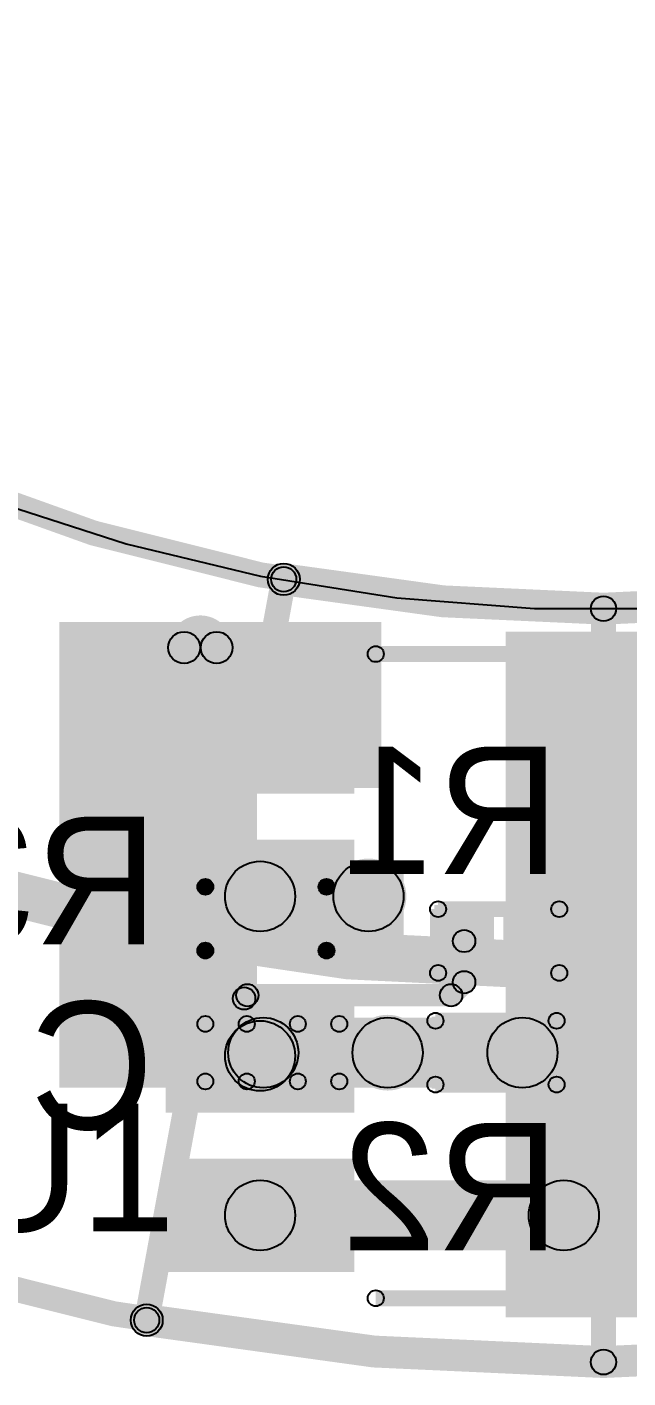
# Model space of a CAD drawing. Header units: millimetres. Extents: x -0.78 to 0.9, y -0.8 to 0.8.
# Drawn here: x -0.1661 to 0.0224, y -0.8 to -0.3764 of the extents above; entities that cross this region are included whole.
import ezdxf

# ---------------------------------------------------------------- set-up
doc = ezdxf.new("R2010")
doc.units = ezdxf.units.MM
doc.header["$MEASUREMENT"] = 0
for name, color, linetype in [('BottomLayer', 5, 'Continuous'), ('BottomOverlay', 54, 'Continuous'), ('BottomPaste', 16, 'Continuous'), ('BottomSolder', 6, 'Continuous'), ('Mechanical1', 6, 'Continuous'), ('Mechanical2', 216, 'Continuous'), ('MultiLayer', 9, 'Continuous'), ('TopLayer', 1, 'Continuous'), ('TopOverlay', 2, 'Continuous'), ('TopPaste', 8, 'Continuous'), ('TopSolder', 216, 'Continuous'), ('ViaHoleLayer', 16, 'Continuous')]:
    doc.layers.add(name, color=color, linetype=linetype)

# ---------------------------------------------------------------- blocks, each defined once
blk = doc.blocks.new('CAP_0201_B_3')
at = {"layer": 'BottomLayer'}
for points in [[(-0.01772, 0.00591), (-0.00591, 0.00591), (-0.00591, -0.00591), (-0.01772, -0.00591)], [(0.00591, 0.00591), (0.01772, 0.00591), (0.01772, -0.00591), (0.00591, -0.00591)]]:
    blk.add_hatch(color=5, dxfattribs=at).paths.add_polyline_path(points)
at = {"layer": 'BottomOverlay'}
h = blk.add_hatch(color=54, dxfattribs=at)
edge = h.paths.add_edge_path()
edge.add_arc((-0.021, 0.009), 0.0025, 0, 360)
h = blk.add_hatch(color=54, dxfattribs=at)
edge = h.paths.add_edge_path()
edge.add_arc((-0.021, 0.009), 0.0025, 0, 360)
for points in [[(-0.0185, -0.009), (-0.0235, -0.009), (-0.0235, 0.009), (-0.0185, 0.009)], [(-0.021, 0.0065), (-0.021, 0.0115), (-0.008, 0.0115), (-0.008, 0.0065)], [(0.008, 0.0065), (0.008, 0.0115), (0.021, 0.0115), (0.021, 0.0065)], [(0.0235, -0.009), (0.0185, -0.009), (0.0185, 0.009), (0.0235, 0.009)], [(-0.021, -0.0115), (-0.021, -0.0065), (-0.008, -0.0065), (-0.008, -0.0115)], [(0.008, -0.0115), (0.008, -0.0065), (0.021, -0.0065), (0.021, -0.0115)]]:
    blk.add_hatch(color=54, dxfattribs=at).paths.add_polyline_path(points)
h = blk.add_hatch(color=54, dxfattribs=at)
edge = h.paths.add_edge_path()
edge.add_arc((-0.008, 0.009), 0.0025, 0, 360)
h = blk.add_hatch(color=54, dxfattribs=at)
edge = h.paths.add_edge_path()
edge.add_arc((0.008, 0.009), 0.0025, 0, 360)
h = blk.add_hatch(color=54, dxfattribs=at)
edge = h.paths.add_edge_path()
edge.add_arc((0.021, 0.009), 0.0025, 0, 360)
h = blk.add_hatch(color=54, dxfattribs=at)
edge = h.paths.add_edge_path()
edge.add_arc((0.021, 0.009), 0.0025, 0, 360)
h = blk.add_hatch(color=54, dxfattribs=at)
edge = h.paths.add_edge_path()
edge.add_arc((-0.021, -0.009), 0.0025, 0, 360)
h = blk.add_hatch(color=54, dxfattribs=at)
edge = h.paths.add_edge_path()
edge.add_arc((-0.021, -0.009), 0.0025, 0, 360)
h = blk.add_hatch(color=54, dxfattribs=at)
edge = h.paths.add_edge_path()
edge.add_arc((-0.008, -0.009), 0.0025, 0, 360)
h = blk.add_hatch(color=54, dxfattribs=at)
edge = h.paths.add_edge_path()
edge.add_arc((0.008, -0.009), 0.0025, 0, 360)
h = blk.add_hatch(color=54, dxfattribs=at)
edge = h.paths.add_edge_path()
edge.add_arc((0.021, -0.009), 0.0025, 0, 360)
h = blk.add_hatch(color=54, dxfattribs=at)
edge = h.paths.add_edge_path()
edge.add_arc((0.021, -0.009), 0.0025, 0, 360)
at = {"layer": 'BottomPaste'}
for points in [[(-0.01772, 0.00591), (-0.00591, 0.00591), (-0.00591, -0.00591), (-0.01772, -0.00591)], [(0.00591, 0.00591), (0.01772, 0.00591), (0.01772, -0.00591), (0.00591, -0.00591)]]:
    blk.add_hatch(color=16, dxfattribs=at).paths.add_polyline_path(points)
at = {"layer": 'BottomSolder'}
for points in [[(-0.01988, 0.00807), (-0.00374, 0.00807), (-0.00374, -0.00807), (-0.01988, -0.00807)], [(0.00374, 0.00807), (0.01988, 0.00807), (0.01988, -0.00807), (0.00374, -0.00807)]]:
    blk.add_hatch(color=6, dxfattribs=at).paths.add_polyline_path(points)
at = {"layer": 'BottomOverlay'}
for centre in [(-0.021, 0.009), (-0.021, 0.009), (-0.008, 0.009), (0.008, 0.009), (0.021, 0.009), (0.021, 0.009), (-0.021, -0.009), (-0.021, -0.009), (-0.008, -0.009), (0.008, -0.009), (0.021, -0.009), (0.021, -0.009)]:
    blk.add_circle(centre, 0.0025, dxfattribs=at)
blk = doc.blocks.new('SOP_8_4')
at = {"layer": 'TopLayer'}
for points in [[(-0.13386, 0.08878), (-0.08268, 0.08878), (-0.08268, 0.06122), (-0.13386, 0.06122)], [(-0.13386, 0.03878), (-0.08268, 0.03878), (-0.08268, 0.01122), (-0.13386, 0.01122)], [(-0.13386, -0.01122), (-0.08268, -0.01122), (-0.08268, -0.03878), (-0.13386, -0.03878)], [(-0.13386, -0.06122), (-0.08268, -0.06122), (-0.08268, -0.08878), (-0.13386, -0.08878)]]:
    blk.add_hatch(color=1, dxfattribs=at).paths.add_polyline_path(points)
at = {"layer": 'TopOverlay'}
h = blk.add_hatch(color=2, dxfattribs=at)
edge = h.paths.add_edge_path()
edge.add_arc((-0.1321, 0.103), 0.005, 0, 360)
h = blk.add_hatch(color=2, dxfattribs=at)
edge = h.paths.add_edge_path()
edge.add_arc((-0.1219, 0.103), 0.005, 0, 360)
h = blk.add_hatch(color=2, dxfattribs=at)
edge = h.paths.add_edge_path()
edge.add_arc((-0.072, 0.101), 0.0025, 0, 360)
for points in [[(-0.072, 0.0985), (-0.072, 0.1035), (0.077, 0.1035), (0.077, 0.0985)], [(-0.072, -0.1035), (-0.072, -0.0985), (0.077, -0.0985), (0.077, -0.1035)]]:
    blk.add_hatch(color=2, dxfattribs=at).paths.add_polyline_path(points)
h = blk.add_hatch(color=2, dxfattribs=at)
edge = h.paths.add_edge_path()
edge.add_arc((-0.072, -0.101), 0.0025, 0, 360)
at = {"layer": 'TopPaste'}
for points in [[(-0.13386, 0.08878), (-0.08268, 0.08878), (-0.08268, 0.06122), (-0.13386, 0.06122)], [(-0.13386, 0.03878), (-0.08268, 0.03878), (-0.08268, 0.01122), (-0.13386, 0.01122)], [(-0.13386, -0.01122), (-0.08268, -0.01122), (-0.08268, -0.03878), (-0.13386, -0.03878)], [(-0.13386, -0.06122), (-0.08268, -0.06122), (-0.08268, -0.08878), (-0.13386, -0.08878)]]:
    blk.add_hatch(color=8, dxfattribs=at).paths.add_polyline_path(points)
at = {"layer": 'TopSolder'}
for points in [[(-0.13786, 0.09278), (-0.07868, 0.09278), (-0.07868, 0.05722), (-0.13786, 0.05722)], [(-0.13786, 0.04278), (-0.07868, 0.04278), (-0.07868, 0.00722), (-0.13786, 0.00722)], [(-0.13786, -0.00722), (-0.07868, -0.00722), (-0.07868, -0.04278), (-0.13786, -0.04278)], [(-0.13786, -0.05722), (-0.07868, -0.05722), (-0.07868, -0.09278), (-0.13786, -0.09278)]]:
    blk.add_hatch(color=216, dxfattribs=at).paths.add_polyline_path(points)
at = {"layer": 'TopOverlay', "const_width": 0.01}
blk.add_lwpolyline([(-0.1219, 0.103, 1), (-0.1321, 0.103, 1)], format="xyb", close=True, dxfattribs=at)
at = {"layer": 'TopOverlay'}
for centre, radius in [((-0.1321, 0.103), 0.005), ((-0.1219, 0.103), 0.005), ((-0.072, 0.101), 0.0025), ((-0.072, -0.101), 0.0025)]:
    blk.add_circle(centre, radius, dxfattribs=at)
blk = doc.blocks.new('R___0201_B_8')
at = {"layer": 'BottomLayer'}
for points in [[(-0.01614, 0.00728), (-0.00551, 0.00728), (-0.00551, -0.00728), (-0.01614, -0.00728)], [(0.00551, 0.00728), (0.01614, 0.00728), (0.01614, -0.00728), (0.00551, -0.00728)]]:
    blk.add_hatch(color=5, dxfattribs=at).paths.add_polyline_path(points)
at = {"layer": 'BottomOverlay'}
h = blk.add_hatch(color=54, dxfattribs=at)
edge = h.paths.add_edge_path()
edge.add_arc((-0.019, 0.01), 0.0025, 0, 360)
h = blk.add_hatch(color=54, dxfattribs=at)
edge = h.paths.add_edge_path()
edge.add_arc((-0.019, 0.01), 0.0025, 0, 360)
for points in [[(-0.0215, 0.01), (-0.0165, 0.01), (-0.0165, -0.01), (-0.0215, -0.01)], [(0.019, 0.0125), (0.019, 0.0075), (-0.019, 0.0075), (-0.019, 0.0125)], [(0.0165, 0.01), (0.0215, 0.01), (0.0215, -0.01), (0.0165, -0.01)], [(0.019, -0.0075), (0.019, -0.0125), (-0.019, -0.0125), (-0.019, -0.0075)]]:
    blk.add_hatch(color=54, dxfattribs=at).paths.add_polyline_path(points)
h = blk.add_hatch(color=54, dxfattribs=at)
edge = h.paths.add_edge_path()
edge.add_arc((0.019, 0.01), 0.0025, 0, 360)
h = blk.add_hatch(color=54, dxfattribs=at)
edge = h.paths.add_edge_path()
edge.add_arc((0.019, 0.01), 0.0025, 0, 360)
h = blk.add_hatch(color=54, dxfattribs=at)
edge = h.paths.add_edge_path()
edge.add_arc((-0.019, -0.01), 0.0025, 0, 360)
h = blk.add_hatch(color=54, dxfattribs=at)
edge = h.paths.add_edge_path()
edge.add_arc((-0.019, -0.01), 0.0025, 0, 360)
h = blk.add_hatch(color=54, dxfattribs=at)
edge = h.paths.add_edge_path()
edge.add_arc((0.019, -0.01), 0.0025, 0, 360)
h = blk.add_hatch(color=54, dxfattribs=at)
edge = h.paths.add_edge_path()
edge.add_arc((0.019, -0.01), 0.0025, 0, 360)
at = {"layer": 'BottomPaste'}
for points in [[(-0.01614, 0.00728), (-0.00551, 0.00728), (-0.00551, -0.00728), (-0.01614, -0.00728)], [(0.00551, 0.00728), (0.01614, 0.00728), (0.01614, -0.00728), (0.00551, -0.00728)]]:
    blk.add_hatch(color=16, dxfattribs=at).paths.add_polyline_path(points)
at = {"layer": 'BottomSolder'}
for points in [[(-0.02014, 0.01128), (-0.00151, 0.01128), (-0.00151, -0.01128), (-0.02014, -0.01128)], [(0.00151, 0.01128), (0.02014, 0.01128), (0.02014, -0.01128), (0.00151, -0.01128)]]:
    blk.add_hatch(color=6, dxfattribs=at).paths.add_polyline_path(points)
at = {"layer": 'BottomOverlay'}
for centre in [(-0.019, 0.01), (-0.019, 0.01), (0.019, 0.01), (0.019, 0.01), (-0.019, -0.01), (-0.019, -0.01), (0.019, -0.01), (0.019, -0.01)]:
    blk.add_circle(centre, 0.0025, dxfattribs=at)
blk = doc.blocks.new('R___0201_B_9')
at = {"layer": 'BottomLayer'}
for points in [[(-0.01614, 0.00728), (-0.00551, 0.00728), (-0.00551, -0.00728), (-0.01614, -0.00728)], [(0.00551, 0.00728), (0.01614, 0.00728), (0.01614, -0.00728), (0.00551, -0.00728)]]:
    blk.add_hatch(color=5, dxfattribs=at).paths.add_polyline_path(points)
at = {"layer": 'BottomOverlay'}
h = blk.add_hatch(color=54, dxfattribs=at)
edge = h.paths.add_edge_path()
edge.add_arc((-0.019, 0.01), 0.0025, 0, 360)
h = blk.add_hatch(color=54, dxfattribs=at)
edge = h.paths.add_edge_path()
edge.add_arc((-0.019, 0.01), 0.0025, 0, 360)
for points in [[(-0.0215, 0.01), (-0.0165, 0.01), (-0.0165, -0.01), (-0.0215, -0.01)], [(-0.019, 0.0075), (-0.019, 0.0125), (0.019, 0.0125), (0.019, 0.0075)], [(0.0165, 0.01), (0.0215, 0.01), (0.0215, -0.01), (0.0165, -0.01)], [(-0.019, -0.0125), (-0.019, -0.0075), (0.019, -0.0075), (0.019, -0.0125)]]:
    blk.add_hatch(color=54, dxfattribs=at).paths.add_polyline_path(points)
h = blk.add_hatch(color=54, dxfattribs=at)
edge = h.paths.add_edge_path()
edge.add_arc((0.019, 0.01), 0.0025, 0, 360)
h = blk.add_hatch(color=54, dxfattribs=at)
edge = h.paths.add_edge_path()
edge.add_arc((0.019, 0.01), 0.0025, 0, 360)
h = blk.add_hatch(color=54, dxfattribs=at)
edge = h.paths.add_edge_path()
edge.add_arc((-0.019, -0.01), 0.0025, 0, 360)
h = blk.add_hatch(color=54, dxfattribs=at)
edge = h.paths.add_edge_path()
edge.add_arc((-0.019, -0.01), 0.0025, 0, 360)
h = blk.add_hatch(color=54, dxfattribs=at)
edge = h.paths.add_edge_path()
edge.add_arc((0.019, -0.01), 0.0025, 0, 360)
h = blk.add_hatch(color=54, dxfattribs=at)
edge = h.paths.add_edge_path()
edge.add_arc((0.019, -0.01), 0.0025, 0, 360)
at = {"layer": 'BottomPaste'}
for points in [[(-0.01614, 0.00728), (-0.00551, 0.00728), (-0.00551, -0.00728), (-0.01614, -0.00728)], [(0.00551, 0.00728), (0.01614, 0.00728), (0.01614, -0.00728), (0.00551, -0.00728)]]:
    blk.add_hatch(color=16, dxfattribs=at).paths.add_polyline_path(points)
at = {"layer": 'BottomSolder'}
for points in [[(-0.02014, 0.01128), (-0.00151, 0.01128), (-0.00151, -0.01128), (-0.02014, -0.01128)], [(0.00151, 0.01128), (0.02014, 0.01128), (0.02014, -0.01128), (0.00151, -0.01128)]]:
    blk.add_hatch(color=6, dxfattribs=at).paths.add_polyline_path(points)
at = {"layer": 'BottomOverlay'}
for centre in [(-0.019, 0.01), (-0.019, 0.01), (0.019, 0.01), (0.019, 0.01), (-0.019, -0.01), (-0.019, -0.01), (0.019, -0.01), (0.019, -0.01)]:
    blk.add_circle(centre, 0.0025, dxfattribs=at)
blk = doc.blocks.new('R___0201_B_10')
at = {"layer": 'BottomLayer'}
for points in [[(-0.01614, 0.00728), (-0.00551, 0.00728), (-0.00551, -0.00728), (-0.01614, -0.00728)], [(0.00551, 0.00728), (0.01614, 0.00728), (0.01614, -0.00728), (0.00551, -0.00728)]]:
    blk.add_hatch(color=5, dxfattribs=at).paths.add_polyline_path(points)
at = {"layer": 'BottomOverlay'}
h = blk.add_hatch(color=54, dxfattribs=at)
edge = h.paths.add_edge_path()
edge.add_arc((-0.019, 0.01), 0.0025, 0, 360)
h = blk.add_hatch(color=54, dxfattribs=at)
edge = h.paths.add_edge_path()
edge.add_arc((-0.019, 0.01), 0.0025, 0, 360)
for points in [[(-0.0165, -0.01), (-0.0215, -0.01), (-0.0215, 0.01), (-0.0165, 0.01)], [(-0.019, 0.0075), (-0.019, 0.0125), (0.019, 0.0125), (0.019, 0.0075)], [(0.0215, -0.01), (0.0165, -0.01), (0.0165, 0.01), (0.0215, 0.01)], [(-0.019, -0.0125), (-0.019, -0.0075), (0.019, -0.0075), (0.019, -0.0125)]]:
    blk.add_hatch(color=54, dxfattribs=at).paths.add_polyline_path(points)
h = blk.add_hatch(color=54, dxfattribs=at)
edge = h.paths.add_edge_path()
edge.add_arc((0.019, 0.01), 0.0025, 0, 360)
h = blk.add_hatch(color=54, dxfattribs=at)
edge = h.paths.add_edge_path()
edge.add_arc((0.019, 0.01), 0.0025, 0, 360)
h = blk.add_hatch(color=54, dxfattribs=at)
edge = h.paths.add_edge_path()
edge.add_arc((-0.019, -0.01), 0.0025, 0, 360)
h = blk.add_hatch(color=54, dxfattribs=at)
edge = h.paths.add_edge_path()
edge.add_arc((-0.019, -0.01), 0.0025, 0, 360)
h = blk.add_hatch(color=54, dxfattribs=at)
edge = h.paths.add_edge_path()
edge.add_arc((0.019, -0.01), 0.0025, 0, 360)
h = blk.add_hatch(color=54, dxfattribs=at)
edge = h.paths.add_edge_path()
edge.add_arc((0.019, -0.01), 0.0025, 0, 360)
at = {"layer": 'BottomPaste'}
for points in [[(-0.01614, 0.00728), (-0.00551, 0.00728), (-0.00551, -0.00728), (-0.01614, -0.00728)], [(0.00551, 0.00728), (0.01614, 0.00728), (0.01614, -0.00728), (0.00551, -0.00728)]]:
    blk.add_hatch(color=16, dxfattribs=at).paths.add_polyline_path(points)
at = {"layer": 'BottomSolder'}
for points in [[(-0.02014, 0.01128), (-0.00151, 0.01128), (-0.00151, -0.01128), (-0.02014, -0.01128)], [(0.00151, 0.01128), (0.02014, 0.01128), (0.02014, -0.01128), (0.00151, -0.01128)]]:
    blk.add_hatch(color=6, dxfattribs=at).paths.add_polyline_path(points)
at = {"layer": 'BottomOverlay'}
for centre in [(-0.019, 0.01), (-0.019, 0.01), (0.019, 0.01), (0.019, 0.01), (-0.019, -0.01), (-0.019, -0.01), (0.019, -0.01), (0.019, -0.01)]:
    blk.add_circle(centre, 0.0025, dxfattribs=at)

msp = doc.modelspace()

# ---------------------------------------------------------------- hatches: boundary and pattern name
at = {"layer": 'BottomLayer'}
for points in [[(-0.156, -0.709), (-0.094, -0.709), (-0.094, -0.563), (-0.156, -0.563)], [(-0.016, -0.781), (0.145, -0.781), (0.145, -0.566), (-0.016, -0.566)], [(-0.087, -0.665), (-0.048, -0.665), (-0.048, -0.642), (-0.087, -0.642)], [(-0.0255, -0.6759), (-0.0325, -0.6759), (-0.0325, -0.663), (-0.0255, -0.663)], [(-0.03063, -0.68247), (-0.03558, -0.67753), (-0.03147, -0.67342), (-0.02653, -0.67837)], [(-0.09553, -0.68347), (-0.10047, -0.67853), (-0.09947, -0.67753), (-0.09453, -0.68247)], [(-0.097, -0.6835), (-0.097, -0.6765), (-0.0331, -0.6765), (-0.0331, -0.6835)], [(-0.085, -0.709), (-0.023, -0.709), (-0.023, -0.69), (-0.085, -0.69)]]:
    msp.add_hatch(color=5, dxfattribs=at).paths.add_polyline_path(points)
h = msp.add_hatch(color=5, dxfattribs=at)
edge = h.paths.add_edge_path()
edge.add_arc((-0.135, -0.603), 0.00787, 0, 360)
h = msp.add_hatch(color=5, dxfattribs=at)
edge = h.paths.add_edge_path()
edge.add_arc((-0.059, -0.649), 0.00787, 0, 360)
h = msp.add_hatch(color=5, dxfattribs=at)
edge = h.paths.add_edge_path()
edge.add_arc((-0.029, -0.663), 0.0035, 0, 360)
h = msp.add_hatch(color=5, dxfattribs=at)
edge = h.paths.add_edge_path()
edge.add_arc((-0.029, -0.6759), 0.0035, 0, 360)
h = msp.add_hatch(color=5, dxfattribs=at)
edge = h.paths.add_edge_path()
edge.add_arc((-0.029, -0.6759), 0.0035, 0, 360)
h = msp.add_hatch(color=5, dxfattribs=at)
edge = h.paths.add_edge_path()
edge.add_arc((-0.098, -0.681), 0.0035, 0, 360)
h = msp.add_hatch(color=5, dxfattribs=at)
edge = h.paths.add_edge_path()
edge.add_arc((-0.097, -0.68), 0.0035, 0, 360)
h = msp.add_hatch(color=5, dxfattribs=at)
edge = h.paths.add_edge_path()
edge.add_arc((-0.097, -0.68), 0.0035, 0, 360)
h = msp.add_hatch(color=5, dxfattribs=at)
edge = h.paths.add_edge_path()
edge.add_arc((-0.0331, -0.68), 0.0035, 0, 360)
h = msp.add_hatch(color=5, dxfattribs=at)
edge = h.paths.add_edge_path()
edge.add_arc((-0.0331, -0.68), 0.0035, 0, 360)
h = msp.add_hatch(color=5, dxfattribs=at)
edge = h.paths.add_edge_path()
edge.add_arc((-0.053, -0.698), 0.00787, 0, 360)
at = {"layer": 'BottomSolder'}
h = msp.add_hatch(color=6, dxfattribs=at)
edge = h.paths.add_edge_path()
edge.add_arc((-0.135, -0.603), 0.01187, 0, 360)
h = msp.add_hatch(color=6, dxfattribs=at)
edge = h.paths.add_edge_path()
edge.add_arc((-0.059, -0.649), 0.01187, 0, 360)
h = msp.add_hatch(color=6, dxfattribs=at)
edge = h.paths.add_edge_path()
edge.add_arc((-0.053, -0.698), 0.01187, 0, 360)
at = {"layer": 'Mechanical1'}
h = msp.add_hatch(color=6, dxfattribs=at)
edge = h.paths.add_edge_path()
edge.add_arc((-0.08558, -0.54958), 0.005, 0, 360)
h = msp.add_hatch(color=6, dxfattribs=at)
edge = h.paths.add_edge_path()
edge.add_arc((-0.08558, -0.54958), 0.00394, 0, 360)
h = msp.add_hatch(color=6, dxfattribs=at)
edge = h.paths.add_edge_path()
edge.add_arc((-0.08558, -0.54958), 0.00394, 0, 360)
for points in [[(-0.12469, -0.78257), (-0.13244, -0.78114), (-0.08945, -0.54886), (-0.08171, -0.55029)], [(-0.12469, -0.78257), (-0.13244, -0.78114), (-0.08945, -0.54886), (-0.08171, -0.55029)], [(0.01865, -0.795), (0.01077, -0.795), (0.01077, -0.55878), (0.01865, -0.55878)], [(0.01865, -0.795), (0.01077, -0.795), (0.01077, -0.55878), (0.01865, -0.55878)]]:
    msp.add_hatch(color=6, dxfattribs=at).paths.add_polyline_path(points)
h = msp.add_hatch(color=6, dxfattribs=at)
edge = h.paths.add_edge_path()
edge.add_arc((0.01471, -0.55878), 0.00394, 0, 360)
h = msp.add_hatch(color=6, dxfattribs=at)
edge = h.paths.add_edge_path()
edge.add_arc((0.01471, -0.55878), 0.00394, 0, 360)
h = msp.add_hatch(color=6, dxfattribs=at)
edge = h.paths.add_edge_path()
edge.add_arc((-0.12856, -0.78186), 0.005, 0, 360)
h = msp.add_hatch(color=6, dxfattribs=at)
edge = h.paths.add_edge_path()
edge.add_arc((-0.12856, -0.78186), 0.00394, 0, 360)
h = msp.add_hatch(color=6, dxfattribs=at)
edge = h.paths.add_edge_path()
edge.add_arc((-0.12856, -0.78186), 0.00394, 0, 360)
h = msp.add_hatch(color=6, dxfattribs=at)
edge = h.paths.add_edge_path()
edge.add_arc((0.01471, -0.795), 0.00394, 0, 360)
h = msp.add_hatch(color=6, dxfattribs=at)
edge = h.paths.add_edge_path()
edge.add_arc((0.01471, -0.795), 0.00394, 0, 360)
at = {"layer": 'TopLayer'}
for points in [[(-0.143, -0.615), (-0.055, -0.615), (-0.055, -0.563), (-0.143, -0.563)], [(-0.093, -0.66), (-0.093, -0.638), (-0.059, -0.638), (-0.059, -0.66)], [(-0.10078, -0.65678), (-0.08522, -0.64122), (-0.08522, -0.64122), (-0.10078, -0.65678)], [(-0.00295, -0.70578), (-0.01851, -0.69022), (0.03049, -0.64122), (0.04605, -0.65678)], [(-0.08522, -0.70678), (-0.10078, -0.69122), (-0.09978, -0.69022), (-0.08422, -0.70578)], [(-0.092, -0.709), (-0.092, -0.687), (-0.053, -0.687), (-0.053, -0.709)], [(-0.053, -0.709), (-0.053, -0.687), (-0.01073, -0.687), (-0.01073, -0.709)], [(0.01005, -0.75678), (-0.00551, -0.74122), (0.04449, -0.69122), (0.06005, -0.70678)], [(-0.093, -0.76), (-0.093, -0.738), (0.00227, -0.738), (0.00227, -0.76)]]:
    msp.add_hatch(color=1, dxfattribs=at).paths.add_polyline_path(points)
h = msp.add_hatch(color=1, dxfattribs=at)
edge = h.paths.add_edge_path()
edge.add_arc((-0.135, -0.603), 0.00787, 0, 360)
h = msp.add_hatch(color=1, dxfattribs=at)
edge = h.paths.add_edge_path()
edge.add_arc((-0.093, -0.649), 0.011, 0, 360)
h = msp.add_hatch(color=1, dxfattribs=at)
edge = h.paths.add_edge_path()
edge.add_arc((-0.093, -0.649), 0.011, 0, 360)
h = msp.add_hatch(color=1, dxfattribs=at)
edge = h.paths.add_edge_path()
edge.add_arc((-0.093, -0.649), 0.011, 0, 360)
h = msp.add_hatch(color=1, dxfattribs=at)
edge = h.paths.add_edge_path()
edge.add_arc((-0.059, -0.649), 0.011, 0, 360)
h = msp.add_hatch(color=1, dxfattribs=at)
edge = h.paths.add_edge_path()
edge.add_arc((-0.059, -0.649), 0.00787, 0, 360)
h = msp.add_hatch(color=1, dxfattribs=at)
edge = h.paths.add_edge_path()
edge.add_arc((-0.093, -0.699), 0.011, 0, 360)
h = msp.add_hatch(color=1, dxfattribs=at)
edge = h.paths.add_edge_path()
edge.add_arc((-0.092, -0.698), 0.011, 0, 360)
h = msp.add_hatch(color=1, dxfattribs=at)
edge = h.paths.add_edge_path()
edge.add_arc((-0.092, -0.698), 0.011, 0, 360)
h = msp.add_hatch(color=1, dxfattribs=at)
edge = h.paths.add_edge_path()
edge.add_arc((-0.053, -0.698), 0.011, 0, 360)
h = msp.add_hatch(color=1, dxfattribs=at)
edge = h.paths.add_edge_path()
edge.add_arc((-0.053, -0.698), 0.011, 0, 360)
h = msp.add_hatch(color=1, dxfattribs=at)
edge = h.paths.add_edge_path()
edge.add_arc((-0.053, -0.698), 0.00787, 0, 360)
h = msp.add_hatch(color=1, dxfattribs=at)
edge = h.paths.add_edge_path()
edge.add_arc((-0.01073, -0.698), 0.011, 0, 360)
h = msp.add_hatch(color=1, dxfattribs=at)
edge = h.paths.add_edge_path()
edge.add_arc((-0.01073, -0.698), 0.011, 0, 360)
h = msp.add_hatch(color=1, dxfattribs=at)
edge = h.paths.add_edge_path()
edge.add_arc((-0.093, -0.749), 0.011, 0, 360)
h = msp.add_hatch(color=1, dxfattribs=at)
edge = h.paths.add_edge_path()
edge.add_arc((0.00227, -0.749), 0.011, 0, 360)
h = msp.add_hatch(color=1, dxfattribs=at)
edge = h.paths.add_edge_path()
edge.add_arc((0.00227, -0.749), 0.011, 0, 360)
at = {"layer": 'TopSolder'}
h = msp.add_hatch(color=216, dxfattribs=at)
edge = h.paths.add_edge_path()
edge.add_arc((-0.135, -0.603), 0.01187, 0, 360)
h = msp.add_hatch(color=216, dxfattribs=at)
edge = h.paths.add_edge_path()
edge.add_arc((-0.059, -0.649), 0.01187, 0, 360)
h = msp.add_hatch(color=216, dxfattribs=at)
edge = h.paths.add_edge_path()
edge.add_arc((-0.053, -0.698), 0.01187, 0, 360)
at = {"layer": 'ViaHoleLayer'}
h = msp.add_hatch(color=16, dxfattribs=at)
edge = h.paths.add_edge_path()
edge.add_arc((-0.135, -0.603), 0.00394, 0, 360)
h = msp.add_hatch(color=16, dxfattribs=at)
edge = h.paths.add_edge_path()
edge.add_arc((-0.059, -0.649), 0.00394, 0, 360)
h = msp.add_hatch(color=16, dxfattribs=at)
edge = h.paths.add_edge_path()
edge.add_arc((-0.053, -0.698), 0.00394, 0, 360)

# ---------------------------------------------------------------- linework, layer by layer
at = {"layer": 'BottomLayer'}
for centre in [(-0.029, -0.663), (-0.029, -0.6759), (-0.029, -0.6759), (-0.098, -0.681), (-0.097, -0.68), (-0.097, -0.68), (-0.0331, -0.68), (-0.0331, -0.68)]:
    msp.add_circle(centre, 0.0035, dxfattribs=at)
at = {"layer": 'Mechanical1', "const_width": 0.00787}
for points in [[(0.66729, 0.002, 1), (-0.67129, 0.002, 1)], [(0.66929, -0.005, 1), (-0.66929, -0.005, 1)]]:
    msp.add_lwpolyline(points, format="xyb", close=True, dxfattribs=at)
at = {"layer": 'Mechanical1', "const_width": 0.01}
for points in [[(0.115, -0.54958, -0.091744), (-0.08558, -0.54958)], [(0.15798, -0.78186, -0.091745), (-0.12856, -0.78186)]]:
    msp.add_lwpolyline(points, format="xyb", dxfattribs=at)
at = {"layer": 'Mechanical1'}
for centre, radius in [((-0.08558, -0.54958), 0.005), ((-0.08558, -0.54958), 0.00394), ((-0.08558, -0.54958), 0.00394), ((0.01471, -0.55878), 0.00394), ((0.01471, -0.55878), 0.00394), ((-0.12856, -0.78186), 0.005), ((-0.12856, -0.78186), 0.00394), ((-0.12856, -0.78186), 0.00394), ((0.01471, -0.795), 0.00394), ((0.01471, -0.795), 0.00394)]:
    msp.add_circle(centre, radius, dxfattribs=at)
at = {"layer": 'Mechanical2', "const_width": 0.00787}
for points in [[(0.80211, -0.0076, 1), (-0.77269, -0.0076, 1)], [(0.56589, -0.0076, 1), (-0.53647, -0.0076, 1)]]:
    msp.add_lwpolyline(points, format="xyb", close=True, dxfattribs=at)
at = {"layer": 'MultiLayer'}
for p, q in [((-0.17621, -0.52511), (-0.13502, -0.53849)), ((-0.13502, -0.53849), (-0.0929, -0.54861)), ((-0.0929, -0.54861), (-0.05013, -0.55538)), ((-0.05013, -0.55538), (-0.00695, -0.55878)), ((-0.00695, -0.55878), (0.01471, -0.55878)), ((0.01471, -0.55878), (0.03636, -0.55878))]:
    msp.add_line(p, q, dxfattribs=at)
at = {"layer": 'TopLayer'}
for centre in [(-0.093, -0.649), (-0.093, -0.649), (-0.093, -0.649), (-0.059, -0.649), (-0.093, -0.699), (-0.092, -0.698), (-0.092, -0.698), (-0.053, -0.698), (-0.053, -0.698), (-0.01073, -0.698), (-0.01073, -0.698), (-0.093, -0.749), (0.00227, -0.749), (0.00227, -0.749)]:
    msp.add_circle(centre, 0.011, dxfattribs=at)

# ---------------------------------------------------------------- block references
for name, p, rotation in [('SOP_8_4', (0.01527, -0.674), 360), ('R___0201_B_8', (-0.09117, -0.656), 180), ('R___0201_B_10', (-0.01817, -0.663), 360), ('R___0201_B_9', (-0.019, -0.698), 360), ('CAP_0201_B_3', (-0.08917, -0.698), 360)]:
    msp.add_blockref(name, p, dxfattribs=dict(rotation=rotation))

# ---------------------------------------------------------------- texts
at = {"layer": 'BottomOverlay', "text_generation_flag": 2}
for s, p in [('R1', (0.001, -0.642)), ('R3', (-0.125, -0.664)), ('R2', (0.001, -0.76))]:
    msp.add_text(s, height=0.04, rotation=360, dxfattribs=at).set_placement(p)
msp.add_text('C1', height=0.04, dxfattribs=at).set_placement((-0.12634, -0.72199))
at = {"layer": 'TopOverlay'}
msp.add_text('U1', height=0.04, dxfattribs=at).set_placement((-0.188, -0.754))

doc.saveas('drawing.dxf')
